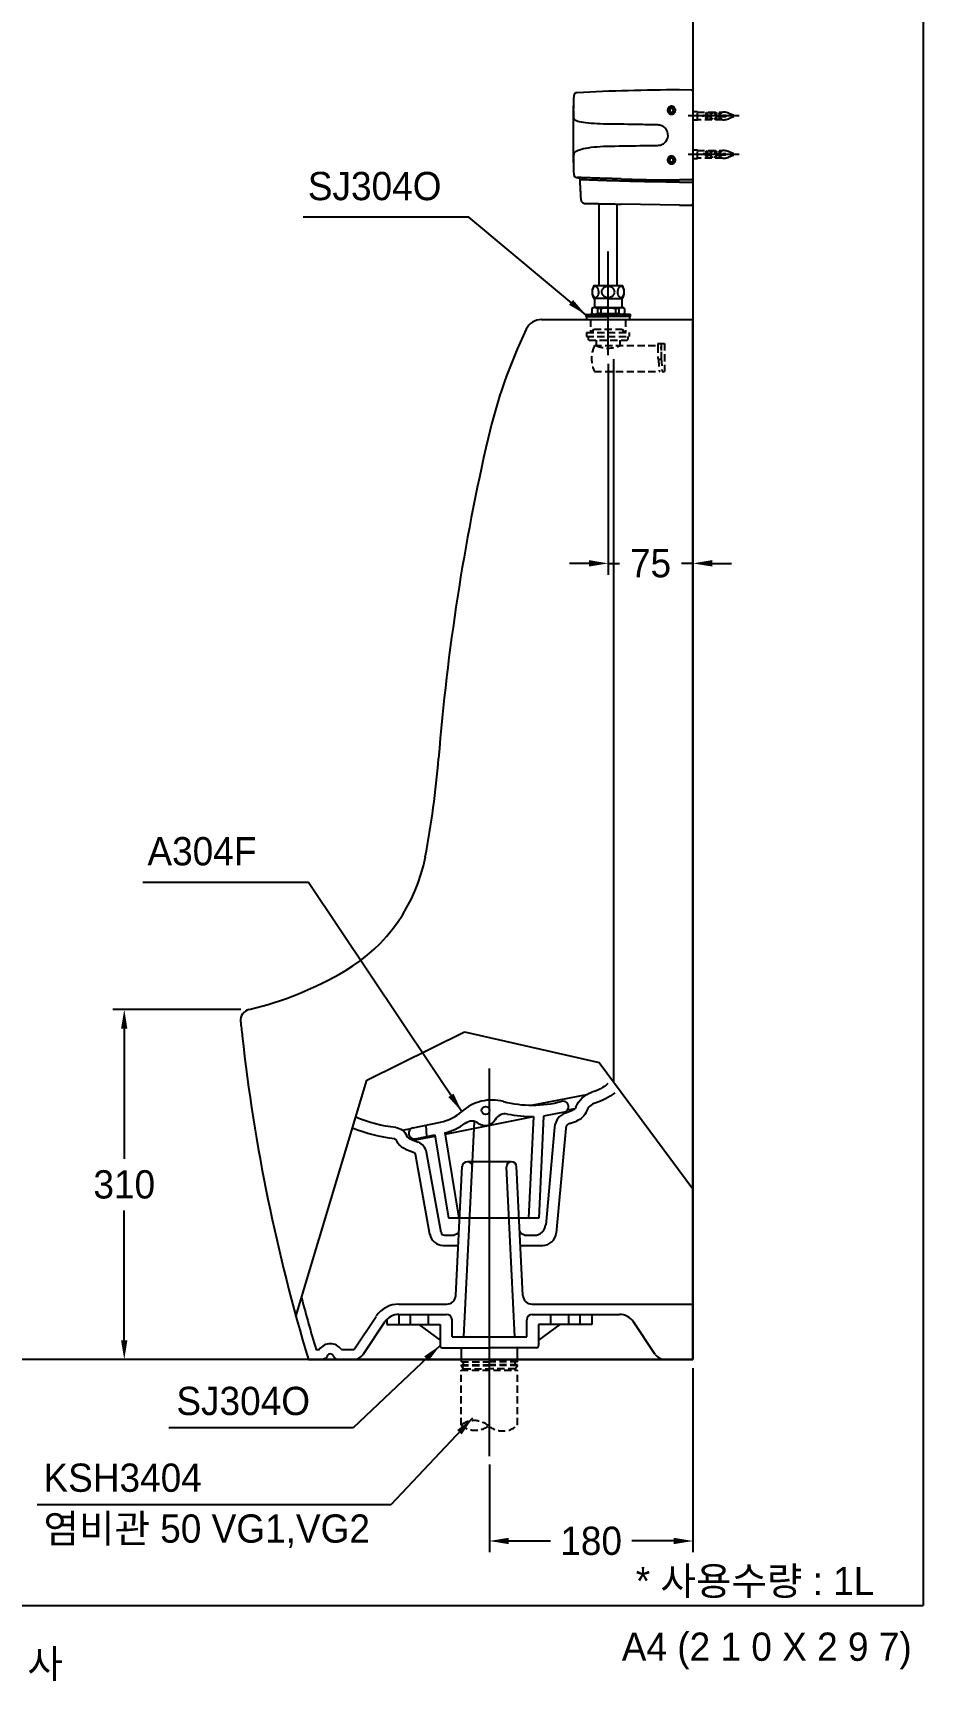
# Model space of a CAD drawing. Header units: millimetres. Extents: x 0 to 3700, y -67 to 2530.
# Drawn here: x 1013 to 1800, y -67 to 1391 of the extents above; entities that cross this region are included whole.
import ezdxf
from ezdxf.enums import TextEntityAlignment as Align
from ezdxf.lldxf.tags import DXFTag

# ---------------------------------------------------------------- set-up
doc = ezdxf.new("R2010")
doc.units = ezdxf.units.MM
doc.linetypes.add('DASHED2', pattern=[9.525, 6.35, -3.175])
for name, color, linetype in [('TEXT', 7, 'Continuous'), ('내부선 및 부속', 4, 'Continuous'), ('도각라인', 255, 'Continuous'), ('외형선', 3, 'Continuous'), ('점선', 6, 'DASHED2'), ('중심선', 1, 'DASHED'), ('치수선', 7, 'Continuous')]:
    doc.layers.add(name, color=color, linetype=linetype)
doc.styles.add('____', font='')
doc.styles.add('타이틀', font='H2GTRM.TTF', dxfattribs={"height": 25})
doc.styles.get('____').set_extended_font_data('굴림')
tags = doc.linetypes.add('DASHDOT', pattern=[70, 31, -13, 13, -13]).pattern_tags.tags
tags[10:11] = [DXFTag(74, 4), DXFTag(75, 0), DXFTag(340, '0'), DXFTag(46, 0.0), DXFTag(50, 0.0), DXFTag(44, 0.0), DXFTag(45, 0.0)]
tags[8:9] = [DXFTag(74, 4), DXFTag(75, 0), DXFTag(340, '0'), DXFTag(46, 0.0), DXFTag(50, 0.0), DXFTag(44, 0.0), DXFTag(45, 0.0)]
tags[6:7] = [DXFTag(74, 4), DXFTag(75, 0), DXFTag(340, '0'), DXFTag(46, 0.0), DXFTag(50, 0.0), DXFTag(44, 0.0), DXFTag(45, 0.0)]
tags[4:5] = [DXFTag(74, 4), DXFTag(75, 0), DXFTag(340, '0'), DXFTag(46, 0.0), DXFTag(50, 0.0), DXFTag(44, 0.0), DXFTag(45, 0.0)]
tags = doc.linetypes.add('DASHED', pattern=[25.72, 12.86, -12.86]).pattern_tags.tags
tags[6:7] = [DXFTag(74, 4), DXFTag(75, 0), DXFTag(340, '0'), DXFTag(46, 0.0), DXFTag(50, 0.0), DXFTag(44, 0.0), DXFTag(45, 0.0)]
tags[4:5] = [DXFTag(74, 4), DXFTag(75, 0), DXFTag(340, '0'), DXFTag(46, 0.0), DXFTag(50, 0.0), DXFTag(44, 0.0), DXFTag(45, 0.0)]
doc.dimstyles.new('MSADIM', dxfattribs={"dimtxt": 33, "dimasz": 17, "dimexe": 10, "dimexo": 7.5, "dimgap": 10, "dimtad": 0, "dimtih": 1, "dimtoh": 1, "dimdec": 0, "dimzin": 1, "dimdsep": 46, "dimtxsty": '____', "dimcen": 11.25, "dimadec": 0, "dimazin": 0, "dimtfac": 1, "dimtdec": 0, "dimtix": 1, "dimtmove": 0, "dimatfit": 3, "dimfxl": 0, "dimtolj": 1, "dimtzin": 1, "dimarcsym": 0})

# ---------------------------------------------------------------- blocks, each defined once
blk = doc.blocks.new('*D1')
at = {"layer": '치수선', "color": 0, "linetype": 'Continuous', "lineweight": -2}
for p, q in [((1196.8, 527.2), (1083.8, 527.2)), ((1093.8, 510.2), (1093.8, 395.2)), ((1093.8, 234.5), (1093.8, 349.5)), ((1249.1, 217.5), (1083.8, 217.5))]:
    blk.add_line(p, q, dxfattribs=at)
at = {"layer": '치수선', "color": 0, "linetype": 'Continuous'}
for points in [[(1091, 510.2), (1096.6, 510.2), (1093.8, 527.2)], [(1091, 234.5), (1096.6, 234.5), (1093.8, 217.5)]]:
    blk.add_solid(points, dxfattribs=at)
at = {"layer": '치수선', "color": 0, "linetype": 'Continuous', "insert": (1093.8, 372.3), "char_height": 25, "attachment_point": 5, "style": '____'}
blk.add_mtext('\\A1;310', dxfattribs=at)
blk = doc.blocks.new('*D2')
at = {"layer": '치수선', "color": 0, "linetype": 'Continuous', "lineweight": -2}
for p, q in [((1596.6, 210), (1596.6, 47)), ((1416.6, 124.6), (1416.6, 47)), ((1433.6, 57), (1470.7, 57)), ((1579.6, 57), (1542.5, 57))]:
    blk.add_line(p, q, dxfattribs=at)
at = {"layer": '치수선', "color": 0, "linetype": 'Continuous'}
for points in [[(1433.6, 59.8), (1433.6, 54.2), (1416.6, 57)], [(1579.6, 59.8), (1579.6, 54.2), (1596.6, 57)]]:
    blk.add_solid(points, dxfattribs=at)
at = {"layer": '치수선', "color": 0, "linetype": 'Continuous', "insert": (1506.6, 57), "char_height": 25, "attachment_point": 5, "style": '____'}
blk.add_mtext('\\A1;180', dxfattribs=at)
blk = doc.blocks.new('*D6')
at = {"layer": '치수선', "color": 0, "linetype": 'Continuous', "lineweight": -2}
for p, q in [((1521.6, 1098.4), (1521.6, 911.8)), ((1596.6, 1060.4), (1596.6, 911.8)), ((1504.6, 921.8), (1487.6, 921.8)), ((1521.6, 921.8), (1531.8, 921.8)), ((1596.6, 921.8), (1586.5, 921.8)), ((1613.6, 921.8), (1630.6, 921.8))]:
    blk.add_line(p, q, dxfattribs=at)
at = {"layer": '치수선', "color": 0, "linetype": 'Continuous'}
for points in [[(1504.6, 924.7), (1504.6, 919), (1521.6, 921.8)], [(1613.6, 924.7), (1613.6, 919), (1596.6, 921.8)]]:
    blk.add_solid(points, dxfattribs=at)
at = {"layer": '치수선', "color": 0, "linetype": 'Continuous', "insert": (1559.1, 921.8), "char_height": 25, "attachment_point": 5, "style": '____'}
blk.add_mtext('\\A1;75', dxfattribs=at)

msp = doc.modelspace()

# ---------------------------------------------------------------- linework, layer by layer
at = {"layer": '내부선 및 부속', "linetype": 'Continuous'}
for p, q in [((1595.6, 1340.4), (1584.6, 1340.6)), ((1595.6, 1261.2), (1584.6, 1261)), ((1584.6, 1259.1), (1595.6, 1259.1)), ((1513.7, 1167.6), (1513.7, 1240)), ((1529.5, 1167.6), (1529.5, 1239.7)), ((1584.6, 1238.6), (1533.1, 1239.6)), ((1584.6, 1238.6), (1595.6, 1238.8)), ((1509.2, 1167.6), (1534, 1167.6)), ((1509.3, 1156.1), (1509.2, 1156.1)), ((1513.1, 1156.1), (1509.3, 1156.1)), ((1509.6, 1156.1), (1509.6, 1148.1)), ((1521.6, 1156.1), (1513.1, 1156.1)), ((1521.6, 1156.1), (1530.1, 1156.1)), ((1530.1, 1156.1), (1534, 1156.1)), ((1533.6, 1156.1), (1533.6, 1148.1)), ((1534, 1156.1), (1534, 1156.1)), ((1502.6, 1142.1), (1506.1, 1142.1)), ((1502.6, 1140.1), (1521.6, 1140.1)), ((1502.6, 1140.1), (1502.6, 1137.5)), ((1506.2, 1142.1), (1521.6, 1142.1)), ((1507.1, 1147.2), (1508.6, 1148.1)), ((1507.1, 1147.2), (1507.1, 1143.1)), ((1521.6, 1148.1), (1508.6, 1148.1)), ((1512.1, 1147.1), (1512.1, 1145.1)), ((1512.1, 1145.1), (1512.1, 1143.1)), ((1515.1, 1147.1), (1515.1, 1145.1)), ((1515.1, 1145.1), (1515.1, 1143.1)), ((1521.6, 1148.1), (1534.6, 1148.1)), ((1537, 1142.1), (1521.6, 1142.1)), ((1540.6, 1140.1), (1521.6, 1140.1)), ((1528.1, 1147.1), (1528.1, 1145.1)), ((1528.1, 1145.1), (1528.1, 1143.1)), ((1531.1, 1147.1), (1531.1, 1145.1)), ((1531.1, 1145.1), (1531.1, 1143.1)), ((1536.1, 1147.2), (1534.6, 1148.1)), ((1536.1, 1147.2), (1536.1, 1143.1)), ((1540.6, 1142.1), (1537.1, 1142.1)), ((1540.6, 1140.1), (1540.6, 1137.5)), ((1526.6, 462.8), (1526.6, 1102.5)), ((1308.3, 464.6), (1394.7, 507.3)), ((1394.7, 507.3), (1513.7, 480.3)), ((1513.7, 480.3), (1596.6, 368.5)), ((1245.6, 255.6), (1308.3, 464.6)), ((1453.8, 442.5), (1502.9, 452.1)), ((1484.2, 435.8), (1490.2, 438)), ((1485.8, 438.3), (1492.5, 439.7)), ((1349.2, 422.6), (1373.4, 427.4)), ((1361.3, 414.8), (1360.8, 424.9)), ((1377.6, 417), (1455.6, 432.4)), ((1394.1, 237.5), (1403.5, 428.1)), ((1455.6, 432.5), (1451.3, 342.5)), ((1464.6, 432.9), (1460.3, 342.5)), ((1482.6, 436.2), (1464.6, 432.9)), ((1474.3, 423), (1466.4, 336.5)), ((1487.5, 426.4), (1493.6, 428.5)), ((1339.7, 420.4), (1347.5, 421.9)), ((1346.3, 412.8), (1353.7, 409.9)), ((1349.6, 411.5), (1368.4, 415.2)), ((1351.2, 412.8), (1368.3, 416.2)), ((1368.3, 416.2), (1380.6, 342.5)), ((1377.2, 418), (1389.6, 342.5)), ((1484.2, 422.1), (1475.8, 329.4)), ((1342.6, 403.5), (1350, 400.6)), ((1364.1, 328.1), (1351.2, 399.1)), ((1373.9, 329.9), (1361.1, 400.9)), ((1386.9, 274.1), (1392.6, 388.5)), ((1435.7, 392.5), (1397.5, 392.5)), ((1439.1, 237.5), (1431.7, 388)), ((1446.3, 274.1), (1440.7, 388.5)), ((1460.3, 342.5), (1380.6, 342.5)), ((1376.9, 327.5), (1385.5, 327.5)), ((1388.1, 328.7), (1385.5, 327.5)), ((1447.7, 327.5), (1445.1, 328.8)), ((1447.7, 327.5), (1456.4, 327.5)), ((1375.8, 318.5), (1389.1, 318.5)), ((1444.1, 318.5), (1463.8, 318.5)), ((1336.6, 266.5), (1378.9, 266.5)), ((1454.3, 266.5), (1596.6, 266.5)), ((1297.5, 226.9), (1316.6, 255.7)), ((1304.9, 221.9), (1324.1, 250.8)), ((1326.1, 253.2), (1326.1, 248.5)), ((1326.1, 248.5), (1373.1, 248.5)), ((1336.6, 257.5), (1378.6, 257.5)), ((1336.6, 257.5), (1336.6, 248.5)), ((1346.6, 257.5), (1346.6, 248.5)), ((1354.2, 248.5), (1373.1, 234.6)), ((1362.6, 257.5), (1362.6, 248.5)), ((1373.1, 248.5), (1373.1, 230)), ((1383.6, 237.5), (1383.6, 252.5)), ((1449.6, 237.5), (1449.6, 252.5)), ((1449.6, 237.5), (1449.6, 252.5)), ((1454.3, 257.5), (1454.6, 257.5)), ((1454.6, 257.5), (1531.6, 257.5)), ((1460.1, 248.5), (1460.1, 230)), ((1479, 248.5), (1460.1, 234.6)), ((1507.1, 248.5), (1460.1, 248.5)), ((1470.6, 257.5), (1470.6, 248.5)), ((1486.6, 257.5), (1486.6, 248.5)), ((1496.6, 257.5), (1496.6, 248.5)), ((1507.1, 257.5), (1507.1, 248.5)), ((1563.3, 221.9), (1544.1, 250.8)), ((1383.6, 237.5), (1449.6, 237.5)), ((1390.3, 237.5), (1442.9, 237.5)), ((1263.3, 226.5), (1266.3, 226.5)), ((1285.8, 226.5), (1296.6, 226.5)), ((1375.1, 228), (1416.6, 228)), ((1391.9, 217.5), (1391.9, 228)), ((1458.1, 228), (1416.6, 228)), ((1441.4, 217.5), (1441.4, 228))]:
    msp.add_line(p, q, dxfattribs=at)
at = {"layer": '내부선 및 부속', "linetype": 'Continuous', "flags": 128}
for points in [[(1493.2, 440.9, -0.230024), (1507.3, 453.9)], [(1521.4, 461.6, -0.10144), (1507.3, 453.9)], [(1527.4, 453.5, -0.098404), (1510.2, 444.3)], [(1493.2, 440.9, -0.217737), (1490.2, 438)], [(1333.9, 422.7, -0.070648), (1298.5, 431.8, -0.070648)], [(1489.5, 427.1, -0.001957), (1489.5, 427.1)], [(1502.5, 437.2, -0.217736), (1493.6, 428.5)], [(1332.8, 412.8, -0.068825), (1295.6, 422.2, -0.068825)], [(1332.8, 412.8, -0.270915), (1334.4, 411.6, -0.270915)], [(1333.9, 422.7, -0.270915), (1343.6, 415.5)], [(1342.6, 403.5, -0.199559), (1334.4, 411.6, -0.199559)], [(1346.3, 412.8, -0.199559), (1343.6, 415.5)], [(1273.3, 220.6, -0.306023), (1268.6, 217.5)], [(1278.8, 220.6, 0.306023), (1283.4, 217.5)]]:
    msp.add_lwpolyline(points, format="xyb", dxfattribs=at)
at = {"layer": '내부선 및 부속', "linetype": 'Continuous'}
msp.add_circle((1413.3, 437.9), 3.5, dxfattribs=at)
for centre, radius, start, end in [((2490.6, 1300.6), 1000, 178.0203, 178.51), ((1594.6, -668.7), 2009.4, 90.2851, 92.8677), ((1595.6, 1339.4), 1, 0, 89), ((2490.6, 1300.6), 1000, 178.51, 181.3928), ((1577.6, 1322.6), 1.7, 0, 180), ((1577.6, 1322.6), 1.7, 180, 0), ((2490.6, 1300.6), 1000, 181.3928, 181.9797), ((1577.6, 1278.6), 1.7, 0, 180), ((1577.6, 1278.6), 1.7, 180, 0), ((1594.6, 3270), 2009.4, 267.1323, 267.1474), ((1595.6, 1239.8), 1, 271, 0), ((1517.4, 1161.8), 9.98, 144.4985, 179.7412), ((1510.6, 1164.3), 2.45, 123.7796, 126.5029), ((1510.6, 1164.3), 2.43, 121.0338, 123.7796), ((1510.5, 1164.5), 2.22, 118.2566, 121.0338), ((1510.5, 1164.5), 2.24, 115.501, 118.2566), ((1510.4, 1164.7), 2.05, 109.4756, 112.4868), ((1510.4, 1164.7), 2.05, 112.4868, 115.501), ((1510.4, 1164.8), 1.88, 101.5065, 109.4756), ((1510.4, 1164.9), 1.82, 95.0293, 101.5065), ((1510.4, 1164.9), 1.76, 90.016, 95.0293), ((1510.4, 1165), 1.74, 84.9386, 90.016), ((1510.4, 1164.9), 1.84, 78.5255, 84.9386), ((1510.3, 1164.8), 1.86, 72.1223, 78.5255), ((1510.3, 1164.7), 2, 69.0286, 72.1223), ((1510.3, 1164.7), 2.01, 65.9633, 69.0286), ((1510.2, 1164.5), 2.18, 63.1331, 65.9633), ((1510.2, 1164.5), 2.19, 60.3146, 63.1331), ((1510.1, 1164.4), 2.37, 57.6025, 60.3146), ((1510.1, 1164.4), 2.4, 54.8137, 57.6025), ((1524.5, 1150.5), 16.6, 106.5393, 108.597), ((1521.2, 1162), 4.7, 84.3415, 106.5393), ((1522.1, 1162), 4.7, 73.4607, 95.6585), ((1518.7, 1150.5), 16.6, 71.403, 73.4607), ((1533.1, 1164.4), 2.4, 122.3975, 125.1863), ((1533.1, 1164.4), 2.37, 119.6854, 122.3975), ((1533, 1164.5), 2.19, 116.8669, 119.6854), ((1533, 1164.5), 2.18, 114.0367, 116.8669), ((1532.9, 1164.7), 2.01, 110.9714, 114.0367), ((1532.9, 1164.7), 2, 107.8777, 110.9714), ((1532.9, 1164.8), 1.86, 101.4745, 107.8777), ((1532.9, 1164.9), 1.84, 95.0614, 101.4745), ((1532.9, 1165), 1.74, 89.984, 95.0614), ((1532.9, 1164.9), 1.76, 84.9707, 89.984), ((1532.9, 1164.9), 1.82, 78.4935, 84.9707), ((1532.9, 1164.8), 1.88, 70.5244, 78.4935), ((1532.8, 1164.7), 2.05, 67.5132, 70.5244), ((1532.8, 1164.7), 2.05, 64.499, 67.5132), ((1532.7, 1164.5), 2.24, 61.7434, 64.499), ((1532.7, 1164.5), 2.22, 58.9662, 61.7434), ((1532.6, 1164.3), 2.43, 56.2204, 58.9662), ((1525.9, 1161.8), 9.98, 0.2588, 35.5015), ((1532.6, 1164.3), 2.45, 53.4971, 56.2204), ((1515.4, 1161.9), 7.92, 173.9343, 180), ((1517.4, 1161.8), 9.98, 179.7412, 214.8682), ((1515.3, 1161.9), 7.9, 180, 187.2704), ((1515, 1161.9), 7.51, 168.9112, 171.4208), ((1514.9, 1161.9), 7.5, 171.4208, 173.9343), ((1514.7, 1161.8), 7.27, 187.2704, 189.8646), ((1514.5, 1162), 7.07, 164.9843, 166.9091), ((1514.4, 1162), 6.97, 166.9091, 168.9112), ((1514.9, 1161.8), 7.49, 189.8646, 192.3805), ((1514.1, 1161.7), 6.68, 192.3805, 194.4161), ((1513.9, 1162.2), 6.42, 162.8643, 164.9843), ((1514.4, 1161.7), 6.97, 194.4161, 196.3678), ((1513.6, 1161.5), 6.16, 196.3678, 198.5776), ((1513.3, 1162.4), 5.81, 159.2896, 160.7636), ((1513.9, 1162.2), 6.48, 160.7636, 162.8643), ((1514, 1161.6), 6.53, 198.5776, 199.928), ((1512.9, 1162.6), 5.38, 156.2849, 157.8768), ((1513.6, 1162.3), 6.07, 157.8768, 159.2896), ((1513.2, 1161.3), 5.64, 199.928, 201.4477), ((1513.5, 1161.5), 6.01, 201.4477, 202.8734), ((1513.1, 1162.5), 5.59, 154.752, 156.2849), ((1512.8, 1161.2), 5.23, 202.8734, 204.5122), ((1513.1, 1161.3), 5.54, 204.5122, 206.059), ((1512.7, 1162.6), 5.16, 151.4953, 153.0383), ((1512.6, 1162.7), 5, 153.0383, 154.752), ((1512.5, 1161), 4.86, 206.059, 207.7612), ((1512.2, 1162.9), 4.55, 149.7429, 151.4953), ((1512.6, 1161.1), 5.07, 207.7612, 209.3321), ((1512.1, 1160.8), 4.4, 209.3321, 211.1405), ((1511.8, 1163.2), 4.14, 146.1063, 148.0311), ((1512.3, 1162.9), 4.65, 148.0311, 149.7429), ((1512.2, 1160.9), 4.57, 211.1405, 212.8821), ((1511.9, 1163.1), 4.22, 144.2195, 146.1063), ((1511.7, 1160.6), 4.02, 212.8821, 214.8644), ((1511.9, 1160.6), 4.16, 214.8644, 216.7001), ((1511.5, 1163.4), 3.76, 142.2769, 144.2195), ((1511.4, 1160.3), 3.63, 216.7001, 218.714), ((1511.2, 1163.6), 3.37, 138.1754, 140.3432), ((1511.5, 1163.4), 3.78, 140.3432, 142.2769), ((1511.5, 1160.4), 3.7, 218.714, 220.6881), ((1511.2, 1163.6), 3.38, 136.0104, 138.1754), ((1511.2, 1160.1), 3.26, 220.6881, 222.9305), ((1511, 1163.9), 3.04, 133.6072, 136.0104), ((1511.2, 1160.1), 3.31, 222.9305, 225.1382), ((1511, 1163.9), 3.04, 131.4113, 133.6072), ((1510.9, 1159.8), 2.95, 225.1382, 227.5134), ((1511, 1159.9), 2.98, 227.5134, 229.757), ((1510.8, 1164.1), 2.73, 128.9645, 131.4113), ((1510.7, 1159.6), 2.64, 229.757, 232.2874), ((1510.8, 1164.1), 2.71, 126.5029, 128.9645), ((1510.7, 1159.6), 2.66, 232.2874, 234.8025), ((1510.6, 1159.4), 2.38, 234.8025, 237.6137), ((1510.6, 1159.4), 2.39, 237.6137, 240.3034), ((1510.5, 1159.2), 2.17, 240.3034, 243.1442), ((1510.5, 1159.2), 2.2, 243.1442, 245.9522), ((1510.4, 1159.1), 2, 245.9522, 249.0398), ((1510.4, 1159.1), 2.01, 249.0398, 252.1112), ((1510.4, 1158.9), 1.85, 252.1112, 258.5367), ((1510.4, 1158.9), 1.84, 258.5367, 264.9275), ((1510.4, 1158.8), 1.73, 264.9275, 270.0272), ((1510.4, 1158.8), 1.75, 270.0049, 275.0405), ((1510.4, 1158.9), 1.82, 275.0405, 281.4954), ((1510.3, 1158.9), 1.88, 281.4954, 289.4868), ((1510.3, 1159.1), 2.07, 289.4868, 292.4756), ((1510.3, 1159.1), 2.03, 292.4756, 295.5122), ((1510.2, 1159.3), 2.26, 295.5122, 298.2455), ((1510.2, 1159.3), 2.21, 298.2455, 301.045), ((1510.1, 1159.5), 2.45, 301.045, 303.7684), ((1510, 1164.2), 2.63, 52.2762, 54.8137), ((1510.1, 1159.4), 2.43, 303.7684, 306.5141), ((1510, 1164.1), 2.66, 49.7682, 52.2762), ((1509.9, 1159.7), 2.74, 306.5141, 308.9533), ((1509.9, 1159.7), 2.71, 308.9533, 311.4225), ((1509.8, 1163.9), 2.95, 47.5022, 49.7682), ((1509.7, 1159.9), 3.07, 311.4225, 313.596), ((1509.8, 1163.9), 2.97, 45.1494, 47.5022), ((1509.7, 1159.9), 3.01, 313.596, 316.0216), ((1509.6, 1163.7), 3.28, 42.9193, 45.1494), ((1509.5, 1160.2), 3.41, 316.0216, 318.1642), ((1509.5, 1163.7), 3.29, 40.6993, 42.9193), ((1509.3, 1163.4), 3.66, 38.7029, 40.6993), ((1509.5, 1160.1), 3.34, 318.1642, 320.3543), ((1509.3, 1163.4), 3.67, 36.7112, 38.7029), ((1509.1, 1160.4), 3.82, 320.3543, 322.2657), ((1508.9, 1163.2), 4.11, 34.8532, 36.7112), ((1507.8, 1161.4), 5.48, 322.4236, 4.714), ((1508.9, 1163.2), 4.06, 32.8933, 34.8532), ((1508.6, 1163), 4.51, 31.1293, 32.8933), ((1508.6, 1163), 4.46, 29.3433, 31.1293), ((1508.1, 1162.7), 5, 27.75, 29.3433), ((1508.2, 1162.8), 4.92, 26.0701, 27.75), ((1507.7, 1162.5), 5.46, 24.501, 26.0701), ((1507.9, 1162.6), 5.3, 22.8846, 24.501), ((1507.3, 1162.3), 5.92, 21.4365, 22.8846), ((1507.5, 1162.4), 5.72, 19.9392, 21.4365), ((1506.8, 1162.2), 6.43, 18.5664, 19.9392), ((1507, 1162.2), 6.22, 16.379, 18.5664), ((1506.4, 1162.1), 6.89, 14.4049, 16.379), ((1506.5, 1162.1), 6.76, 12.3917, 14.4049), ((1505.8, 1161.9), 7.43, 9.8534, 12.3917), ((1505.9, 1162), 7.33, 7.2815, 9.8534), ((1505.4, 1161.9), 7.88, 359.9888, 7.2815), ((1519.5, 1162), 3.73, 153.456, 184.8193), ((1520.9, 1162.1), 5.12, 184.8193, 193.3233), ((1519.1, 1161.6), 3.26, 193.3233, 203.8384), ((1524.2, 1163.9), 8.9, 203.8384, 206.0789), ((1529.1, 1157.2), 14.4, 152.0646, 153.456), ((1519.1, 1161.4), 3.16, 206.0789, 214.0116), ((1518.9, 1162.6), 2.91, 143.4377, 152.0646), ((1525.1, 1165.5), 10.4, 214.0116, 215.968), ((1530.9, 1153.7), 17.8, 142.2774, 143.4377), ((1519.2, 1161.2), 3.12, 215.968, 222.6004), ((1519, 1162.9), 2.83, 134.959, 142.2774), ((1524, 1165.5), 9.58, 222.6004, 225.3187), ((1526.7, 1155.1), 13.8, 133.0398, 134.959), ((1519.6, 1161.1), 3.36, 225.3187, 231.6966), ((1519.4, 1163), 3.03, 125.9791, 133.0398), ((1526.5, 1169.9), 14.5, 231.6966, 233.171), ((1527.4, 1152), 16.6, 124.3462, 125.9791), ((1519.9, 1161.1), 3.55, 233.171, 239.3391), ((1519.9, 1163), 3.23, 117.5143, 124.3462), ((1521.6, 1164), 6.92, 239.3391, 269.8436), ((1527.5, 1148.3), 19.9, 116.1187, 117.5143), ((1520.4, 1162.7), 3.77, 108.597, 116.1187), ((1521.6, 1164), 6.92, 270.1564, 300.6609), ((1522.8, 1162.7), 3.77, 63.8813, 71.403), ((1515.7, 1148.3), 19.9, 62.4857, 63.8813), ((1523.4, 1163), 3.23, 55.6538, 62.4857), ((1523.3, 1161.1), 3.55, 300.6609, 306.829), ((1515.8, 1152), 16.6, 54.0209, 55.6538), ((1516.7, 1169.9), 14.5, 306.829, 308.3034), ((1523.8, 1163), 3.03, 46.9602, 54.0209), ((1523.7, 1161.1), 3.36, 308.3034, 314.6813), ((1516.5, 1155.1), 13.8, 45.041, 46.9602), ((1519.3, 1165.5), 9.58, 314.6813, 317.3996), ((1524.2, 1162.9), 2.83, 37.7226, 45.041), ((1524, 1161.2), 3.12, 317.3996, 324.032), ((1512.3, 1153.7), 17.8, 36.5623, 37.7226), ((1518.1, 1165.5), 10.4, 324.032, 325.9884), ((1524.3, 1162.6), 2.91, 27.9354, 36.5623), ((1524.1, 1161.4), 3.16, 325.9884, 333.9211), ((1514.2, 1157.2), 14.4, 26.544, 27.9354), ((1519, 1163.9), 8.9, 333.9211, 336.1616), ((1523.7, 1162), 3.73, 355.1807, 26.544), ((1524.2, 1161.6), 3.26, 336.1616, 346.6767), ((1522.3, 1162.1), 5.12, 346.6767, 355.1807), ((1535.4, 1161.4), 5.48, 175.286, 217.5764), ((1537.3, 1162), 7.33, 170.1466, 172.7185), ((1537.8, 1161.9), 7.88, 172.7185, 180.0112), ((1536.7, 1162.1), 6.76, 165.5951, 167.6083), ((1537.4, 1161.9), 7.43, 167.6083, 170.1466), ((1536.9, 1162.1), 6.89, 163.621, 165.5951), ((1536.4, 1162.2), 6.43, 160.0608, 161.4336), ((1536.2, 1162.2), 6.22, 161.4336, 163.621), ((1535.9, 1162.3), 5.92, 157.1154, 158.5635), ((1535.8, 1162.4), 5.72, 158.5635, 160.0608), ((1535.5, 1162.5), 5.46, 153.9299, 155.499), ((1535.4, 1162.6), 5.3, 155.499, 157.1154), ((1535, 1162.8), 4.92, 152.25, 153.9299), ((1534.6, 1163), 4.46, 148.8707, 150.6567), ((1535.1, 1162.7), 5, 150.6567, 152.25), ((1534.7, 1163), 4.51, 147.1067, 148.8707), ((1534.3, 1163.2), 4.06, 145.1468, 147.1067), ((1534, 1163.4), 3.67, 141.2971, 143.2888), ((1534.3, 1163.2), 4.11, 143.2888, 145.1468), ((1534, 1163.4), 3.66, 139.3007, 141.2971), ((1534.1, 1160.4), 3.82, 217.7343, 219.6457), ((1533.7, 1163.7), 3.29, 137.0807, 139.3007), ((1533.7, 1160.1), 3.34, 219.6457, 221.8358), ((1533.8, 1160.2), 3.41, 221.8358, 223.9784), ((1533.7, 1163.7), 3.28, 134.8506, 137.0807), ((1533.5, 1159.9), 3.01, 223.9784, 226.404), ((1533.5, 1163.9), 2.97, 132.4978, 134.8506), ((1533.5, 1159.9), 3.07, 226.404, 228.5775), ((1533.3, 1164.1), 2.66, 127.7238, 130.2318), ((1533.5, 1163.9), 2.95, 130.2318, 132.4978), ((1533.3, 1159.7), 2.71, 228.5775, 231.0467), ((1533.2, 1164.2), 2.63, 125.1863, 127.7238), ((1533.3, 1159.7), 2.74, 231.0467, 233.4859), ((1533.1, 1159.4), 2.43, 233.4859, 236.2316), ((1533.1, 1159.5), 2.45, 236.2316, 238.955), ((1533, 1159.3), 2.21, 238.955, 241.7545), ((1533, 1159.3), 2.26, 241.7545, 244.4878), ((1532.9, 1159.1), 2.03, 244.4878, 247.5244), ((1533, 1159.1), 2.07, 247.5244, 250.5132), ((1532.9, 1158.9), 1.88, 250.5132, 258.5046), ((1532.9, 1158.9), 1.82, 258.5046, 264.9595), ((1532.9, 1158.8), 1.75, 264.9595, 269.9951), ((1532.9, 1158.8), 1.73, 269.9728, 275.0725), ((1532.9, 1158.9), 1.84, 275.0725, 281.4633), ((1532.9, 1158.9), 1.85, 281.4633, 287.8888), ((1532.8, 1159.1), 2.01, 287.8888, 290.9602), ((1532.8, 1159.1), 2, 290.9602, 294.0478), ((1532.7, 1159.2), 2.2, 294.0478, 296.8558), ((1532.8, 1159.2), 2.17, 296.8558, 299.6966), ((1532.6, 1159.4), 2.39, 299.6966, 302.3863), ((1532.7, 1159.4), 2.38, 302.3863, 305.1975), ((1532.5, 1159.6), 2.66, 305.1975, 307.7126), ((1532.5, 1164.1), 2.71, 51.0355, 53.4971), ((1525.9, 1161.8), 9.98, 325.1318, 0.2588), ((1532.5, 1159.6), 2.64, 307.7126, 310.243), ((1532.4, 1164.1), 2.73, 48.5887, 51.0355), ((1532.2, 1163.9), 3.04, 46.3928, 48.5887), ((1532.3, 1159.9), 2.98, 310.243, 312.4866), ((1532.2, 1163.9), 3.04, 43.9896, 46.3928), ((1532.3, 1159.8), 2.95, 312.4866, 314.8618), ((1532, 1163.6), 3.38, 41.8246, 43.9896), ((1532, 1160.1), 3.31, 314.8618, 317.0695), ((1532, 1163.6), 3.37, 39.6568, 41.8246), ((1532.1, 1160.1), 3.26, 317.0695, 319.3119), ((1531.7, 1163.4), 3.78, 37.7231, 39.6568), ((1531.8, 1160.3), 3.63, 321.286, 323.2999), ((1531.7, 1160.4), 3.7, 319.3119, 321.286), ((1531.7, 1163.4), 3.76, 35.7805, 37.7231), ((1531.4, 1160.6), 4.16, 323.2999, 325.1356), ((1531.3, 1163.1), 4.22, 33.8937, 35.7805), ((1531.4, 1163.2), 4.14, 31.9689, 33.8937), ((1531.5, 1160.6), 4.02, 325.1356, 327.1179), ((1531, 1162.9), 4.65, 30.2571, 31.9689), ((1531.2, 1160.8), 4.4, 328.8595, 330.6679), ((1531, 1160.9), 4.57, 327.1179, 328.8595), ((1531.1, 1162.9), 4.55, 28.5047, 30.2571), ((1530.5, 1162.6), 5.16, 26.9617, 28.5047), ((1530.6, 1161.1), 5.07, 330.6679, 332.2388), ((1530.7, 1162.7), 5, 25.248, 26.9617), ((1530.2, 1161.3), 5.54, 333.941, 335.4878), ((1530.8, 1161), 4.86, 332.2388, 333.941), ((1530.1, 1162.5), 5.59, 23.7151, 25.248), ((1530.3, 1162.6), 5.38, 22.1232, 23.7151), ((1530.5, 1161.2), 5.23, 335.4878, 337.1266), ((1529.7, 1162.3), 6.07, 20.7104, 22.1232), ((1530.1, 1161.3), 5.64, 338.5523, 340.072), ((1529.7, 1161.5), 6.01, 337.1266, 338.5523), ((1529.9, 1162.4), 5.81, 19.2364, 20.7104), ((1529.3, 1162.2), 6.48, 17.1357, 19.2364), ((1529.6, 1161.5), 6.16, 341.4224, 343.6322), ((1529.2, 1161.6), 6.53, 340.072, 341.4224), ((1529.3, 1162.2), 6.42, 15.0157, 17.1357), ((1528.7, 1162), 7.07, 13.0909, 15.0157), ((1528.8, 1161.7), 6.97, 343.6322, 345.5839), ((1528.8, 1162), 6.97, 11.0888, 13.0909), ((1528.3, 1161.8), 7.49, 347.6195, 350.1354), ((1529.1, 1161.7), 6.68, 345.5839, 347.6195), ((1528.3, 1161.9), 7.51, 8.5792, 11.0888), ((1528.3, 1161.9), 7.5, 6.0657, 8.5792), ((1527.9, 1161.9), 7.92, 0, 6.0657), ((1527.9, 1161.9), 7.9, 352.7296, 0), ((1528.5, 1161.8), 7.27, 350.1354, 352.7296), ((1502.6, 1141.1), 1, 90, 180), ((1502.6, 1141.1), 1, 180, 270), ((1506.1, 1143.1), 1, 270, 275.4232), ((1506.1, 1143.1), 1, 275.4232, 0), ((1509.6, 1145.8), 3.63, 226.537, 313.5656), ((1508.7, 1141.7), 6.43, 57.6144, 90.4948), ((1513.6, 1141.6), 5.72, 74.7919, 105.2081), ((1513.6, 1148.7), 5.72, 254.7919, 285.2081), ((1520.9, 1114.4), 33.2, 88.77, 100.0274), ((1520.9, 1175.9), 33.2, 259.9726, 271.23), ((1522.3, 1114.4), 33.2, 79.9726, 91.23), ((1522.3, 1175.9), 33.2, 268.77, 280.0274), ((1529.6, 1141.6), 5.72, 74.7919, 105.2081), ((1529.6, 1148.7), 5.72, 254.7919, 285.2081), ((1534.6, 1141.7), 6.43, 89.5052, 122.3856), ((1533.6, 1145.8), 3.63, 226.4344, 313.463), ((1537.1, 1143.1), 1, 180, 264.5768), ((1537.1, 1143.1), 1, 264.5768, 270), ((1540.6, 1141.1), 1, 0, 90), ((1540.6, 1141.1), 1, 270, 0), ((1418.9, 407.1), 40, 75.308, 131.884), ((1454.5, 542.5), 100, 255.308, 284.9992), ((1481.6, 441.1), 5, 280.6725, 104.9992), ((1513.7, 432.9), 12, 106.8547, 158.6709), ((1365.5, 466.7), 40, 281.2922, 311.884), ((1365.5, 466.7), 50, 283.4786, 306.4212), ((1401.2, 418.4), 10, 53.6822, 126.4212), ((1413, 434.5), 10, 233.6822, 331.4117), ((1430.6, 424.9), 10, 78.5179, 151.4117), ((1454.5, 542.5), 110, 258.5179, 270.592), ((1489.2, 421.7), 15, 109.5367, 174.8056), ((1489.2, 421.7), 5, 109.5367, 174.8056), ((1350.2, 417.7), 5, 101.2922, 281.2922), ((1349.2, 398.7), 12, 10.261, 68.1774), ((1349.2, 398.7), 2, 10.261, 68.1774), ((1397.1, 388), 4.5, 359.1449, 179.1449), ((1436.2, 388), 4.5, 0.8551, 180.8551), ((1456.4, 337.5), 10, 270, 354.8056), ((1375.8, 330.5), 12, 190.261, 270), ((1376.9, 330.5), 3, 190.261, 270), ((1386.7, 331.4), 3, 296.5651, 357.1734), ((1446.5, 331.4), 3, 182.8266, 243.4349), ((1463.8, 330.5), 12, 270, 354.8056), ((2793.3, 680.8), 1596, 194.8429, 196.5405), ((1336.6, 242.5), 24, 90, 146.3736), ((1378.9, 274.5), 8, 270, 357.1734), ((1454.3, 274.5), 8, 182.8266, 270), ((1336.6, 242.5), 15, 90, 146.3736), ((1378.6, 252.5), 5, 0, 90), ((1454.6, 252.5), 5, 90, 180), ((1531.6, 242.5), 15, 33.6264, 90), ((1276, 219.5), 12, 35.6413, 144.3587), ((1276, 219.5), 2.98, 21.9387, 158.0612), ((1296.6, 227.5), 10, 270, 326.3736), ((1375.1, 230), 2, 180, 270), ((1458.1, 230), 2, 270, 0), ((1571.6, 227.5), 10, 213.6264, 270)]:
    msp.add_arc(centre, radius, start, end, dxfattribs=at)
at = {"layer": '내부선 및 부속', "linetype": 'Continuous', "extrusion": (0, 0, -1)}
for centre, start, end in [((-1577.6, 1322.6), 0, 180), ((-1577.6, 1322.6), 180, 0), ((-1577.6, 1278.6), 0, 180), ((-1577.6, 1278.6), 180, 0)]:
    msp.add_arc(centre, 2.1, start, end, dxfattribs=at)
at = {"layer": '내부선 및 부속', "linetype": 'Continuous'}
for centre, ratio in [((1595.6, 1262.2), 0.999872), ((1595.6, 1259.1), 0.052336)]:
    msp.add_ellipse(centre, major_axis=(-1, 0), ratio=ratio, start_param=1.58825, end_param=3.141593, dxfattribs=at)
for points, knots in [([(1494.1, 1338.1), (1493.7, 1338.1), (1493, 1338), (1492, 1337.3), (1491.4, 1336.3), (1491.2, 1335.6), (1491.2, 1335.3)], [0, 0, 0, 0, 0.241166, 0.499983, 0.75881, 1, 1, 1, 1]), ([(1491.5, 1315), (1491.4, 1316.5), (1491.3, 1318.4), (1491.2, 1321.4), (1491.1, 1322.7), (1491, 1325.6), (1491, 1326.6), (1491, 1326.6), (1491, 1326.6), (1491, 1326.6)], [0, 0, 0, 0, 0.249951, 0.249951, 0.499902, 0.499902, 0.999805, 0.999805, 1, 1, 1, 1]), ([(1520.3, 1310.4), (1512.6, 1310.6), (1505.2, 1311), (1497.3, 1312.1), (1495.2, 1312.6), (1492.3, 1313.7), (1491.6, 1314.3), (1491.5, 1315)], [0, 0, 0, 0, 0.5, 0.5, 0.75, 0.75, 1, 1, 1, 1]), ([(1575.1, 1325.1), (1574.9, 1324.8), (1574.6, 1324.5), (1574.3, 1323.8), (1574.2, 1323.4), (1574.1, 1323), (1574.1, 1322.9), (1574.1, 1322.8), (1574.1, 1322.6)], [0, 0, 0, 0, 0.429873, 0.429873, 0.859731, 0.859731, 0.859731, 1, 1, 1, 1]), ([(1574.1, 1322.6), (1574.1, 1322.2), (1574.2, 1321.8), (1574.4, 1321.1), (1574.6, 1320.8), (1575.1, 1320.1), (1575.4, 1319.9), (1576.1, 1319.5), (1576.5, 1319.3), (1577.2, 1319.1), (1577.6, 1319.1), (1578.4, 1319.2), (1578.8, 1319.3), (1579.5, 1319.7), (1579.8, 1319.9), (1580.1, 1320.2)], [0, 0, 0, 0, 0.143403, 0.143403, 0.286807, 0.286807, 0.430186, 0.430186, 0.573492, 0.573492, 0.716717, 0.716717, 0.859876, 0.859876, 1, 1, 1, 1]), ([(1581.1, 1322.6), (1581.1, 1323), (1581, 1323.4), (1580.8, 1324.2), (1580.6, 1324.5), (1580.1, 1325.1), (1579.8, 1325.4), (1579.1, 1325.8), (1578.8, 1326), (1578, 1326.1), (1577.6, 1326.2), (1576.8, 1326.1), (1576.4, 1326), (1575.7, 1325.6), (1575.4, 1325.4), (1575.1, 1325.1)], [0, 0, 0, 0, 0.143372, 0.143372, 0.286744, 0.286744, 0.430111, 0.430111, 0.573399, 0.573399, 0.716565, 0.716565, 0.859633, 0.859633, 1, 1, 1, 1]), ([(1580.1, 1320.2), (1580.4, 1320.4), (1580.6, 1320.8), (1580.9, 1321.5), (1581.1, 1321.9), (1581.1, 1322.2), (1581.1, 1322.4), (1581.1, 1322.5), (1581.1, 1322.6)], [0, 0, 0, 0, 0.429407, 0.429407, 0.8588, 0.8588, 0.8588, 1, 1, 1, 1]), ([(1520.3, 1290.8), (1530.1, 1291.1), (1539.8, 1291.2), (1552.1, 1291.4), (1554.5, 1291.5), (1559.4, 1291.5), (1561.8, 1291.6), (1565.5, 1291.6), (1566.7, 1291.6), (1569.1, 1292.2), (1570.2, 1292.8), (1573.2, 1295.2), (1574.4, 1297.6), (1574.8, 1302.5), (1573.8, 1305), (1571.3, 1307.8), (1570.2, 1308.5), (1567.9, 1309.4), (1566.7, 1309.6), (1564.2, 1309.7), (1562.9, 1309.7), (1560.4, 1309.7), (1559.1, 1309.8), (1555.4, 1309.8), (1552.9, 1309.9), (1540.4, 1310.1), (1530.3, 1310.3), (1520.3, 1310.4)], [0, 0, 0, 0, 0.25, 0.25, 0.3125, 0.3125, 0.375, 0.375, 0.40625, 0.40625, 0.4375, 0.4375, 0.5, 0.5, 0.5625, 0.5625, 0.59375, 0.59375, 0.625, 0.625, 0.65625, 0.65625, 0.6875, 0.6875, 0.75, 0.75, 1, 1, 1, 1]), ([(1490.9, 1276.3), (1490.9, 1276.3), (1490.9, 1276.3), (1490.9, 1276.3), (1491.1, 1279.1), (1491.5, 1284.7)], [0, 0, 0, 0, 0.000217, 0.000217, 1, 1, 1, 1]), ([(1491.5, 1284.7), (1491.6, 1285.3), (1492.4, 1286), (1495.2, 1287.4), (1497.3, 1288.1), (1505.2, 1289.9), (1512.6, 1290.7), (1520.3, 1290.8)], [0, 0, 0, 0, 0.25, 0.25, 0.5, 0.5, 1, 1, 1, 1]), ([(1575.1, 1281.1), (1574.9, 1280.8), (1574.6, 1280.5), (1574.3, 1279.8), (1574.2, 1279.4), (1574.1, 1279), (1574.1, 1278.9), (1574.1, 1278.8), (1574.1, 1278.6)], [0, 0, 0, 0, 0.432812, 0.432812, 0.865615, 0.865615, 0.865615, 1, 1, 1, 1]), ([(1574.1, 1278.6), (1574.1, 1278.2), (1574.2, 1277.9), (1574.4, 1277.1), (1574.6, 1276.8), (1575.1, 1276.1), (1575.4, 1275.9), (1576.1, 1275.5), (1576.5, 1275.3), (1577.2, 1275.1), (1577.6, 1275.1), (1578.4, 1275.2), (1578.8, 1275.3), (1579.5, 1275.7), (1579.8, 1275.9), (1580.1, 1276.2)], [0, 0, 0, 0, 0.143059, 0.143059, 0.286121, 0.286121, 0.429124, 0.429124, 0.572015, 0.572015, 0.714821, 0.714821, 0.857614, 0.857614, 1, 1, 1, 1]), ([(1581.1, 1278.6), (1581.1, 1279), (1581, 1279.4), (1580.8, 1280.2), (1580.6, 1280.5), (1580.1, 1281.1), (1579.8, 1281.4), (1579.1, 1281.8), (1578.8, 1282), (1578, 1282.1), (1577.6, 1282.2), (1576.8, 1282.1), (1576.4, 1282), (1575.7, 1281.6), (1575.4, 1281.4), (1575.1, 1281.1)], [0, 0, 0, 0, 0.142985, 0.142985, 0.285974, 0.285974, 0.428894, 0.428894, 0.571728, 0.571728, 0.714518, 0.714518, 0.857315, 0.857315, 1, 1, 1, 1]), ([(1580.1, 1276.2), (1580.4, 1276.5), (1580.6, 1276.8), (1580.9, 1277.5), (1581.1, 1277.9), (1581.1, 1278.3), (1581.1, 1278.4), (1581.1, 1278.5), (1581.1, 1278.6)], [0, 0, 0, 0, 0.432463, 0.432463, 0.86492, 0.86492, 0.86492, 1, 1, 1, 1]), ([(1491.2, 1266), (1491.2, 1265.7), (1491.4, 1264.9), (1492, 1264), (1493, 1263.3), (1493.7, 1263.2), (1494.1, 1263.1)], [0, 0, 0, 0, 0.24119, 0.500017, 0.758834, 1, 1, 1, 1]), ([(1494.6, 1263.1), (1494.8, 1263.1), (1495.3, 1263), (1496, 1262.6), (1496.4, 1261.9), (1496.5, 1261.5), (1496.5, 1261.2)], [0, 0, 0, 0, 0.240869, 0.499469, 0.758361, 1, 1, 1, 1]), ([(1533.1, 1261.9), (1532.2, 1261.9), (1529.6, 1262), (1526, 1262.1), (1521.9, 1262.2), (1518.3, 1262.3), (1514.8, 1262.4), (1511.5, 1262.5), (1508.5, 1262.6), (1506.2, 1262.7), (1504.5, 1262.8), (1502.8, 1262.8), (1501, 1262.9), (1499.1, 1263), (1497.5, 1263), (1496.2, 1263.1), (1495.3, 1263.1), (1494.7, 1263.1), (1494.6, 1263.1), (1494.6, 1263.1)], [0, 0, 0, 0, 0.045669, 0.126242, 0.181857, 0.252096, 0.314761, 0.377108, 0.439394, 0.501979, 0.533295, 0.564518, 0.626627, 0.688762, 0.751085, 0.813191, 0.875205, 0.937626, 1, 1, 1, 1]), ([(1533.1, 1260), (1532, 1260), (1530.1, 1260.1), (1527.2, 1260.2), (1524.5, 1260.2), (1522, 1260.3), (1519.8, 1260.4), (1517.7, 1260.5), (1515.9, 1260.5), (1514.2, 1260.6), (1512.8, 1260.6), (1511.5, 1260.7), (1510.4, 1260.7), (1509.5, 1260.8), (1508.7, 1260.8), (1508.1, 1260.8), (1507.6, 1260.8), (1503.8, 1261), (1498.3, 1261.1), (1496.5, 1261.2), (1496.5, 1261.2)], [0, 0, 0, 0, 0.053507, 0.10407, 0.151685, 0.196349, 0.238059, 0.27682, 0.312633, 0.345499, 0.375415, 0.402379, 0.42639, 0.447448, 0.465552, 0.480703, 0.4929, 0.502144, 0.762414, 1, 1, 1, 1]), ([(1497.4, 1243.9), (1497.4, 1243.5), (1497.6, 1242.8), (1498.1, 1241.8), (1498.9, 1240.9), (1499.6, 1240.5), (1500, 1240.4)], [0, 0, 0, 0, 0.235233, 0.486738, 0.745161, 1, 1, 1, 1]), ([(1500, 1240.4), (1500, 1240.3), (1500.3, 1240.3), (1501.2, 1240.3), (1502.7, 1240.2), (1504.7, 1240.2), (1507.2, 1240.1), (1510.2, 1240.1), (1513.5, 1240), (1517.1, 1239.9), (1521, 1239.8), (1525.1, 1239.8), (1529.2, 1239.7), (1531.8, 1239.6), (1533.1, 1239.6)], [0, 0, 0, 0, 0.084991, 0.169975, 0.254677, 0.339468, 0.424031, 0.508193, 0.592768, 0.676811, 0.760637, 0.844799, 0.928313, 1, 1, 1, 1])]:
    msp.add_open_spline(points, degree=3, knots=knots, dxfattribs=at)
for points, degree in [([(1496.5, 1261.3), (1497.4, 1243.8)], 1), ([(1533.1, 1261.9), (1550.3, 1261.3), (1567.5, 1261), (1584.6, 1261)], 3), ([(1584.6, 1259.1), (1558.8, 1259.2), (1533.1, 1260)], 2)]:
    msp.add_open_spline(points, degree=degree, dxfattribs=at)
for p in [(1509.2, 1156.1), (1509.2, 1156.1), (1509.2, 1156.1), (1509.3, 1156.1), (1534, 1156.1), (1534, 1156.1), (1534, 1156.1), (1534, 1156.1)]:
    msp.add_point(p, dxfattribs=at)
at = {"layer": '도각라인', "color": 7}
for p in [(1800, 2530), (0, 0)]:
    msp.add_line(p, (1800, 0), dxfattribs=at)
at = {"layer": '외형선', "linetype": 'Continuous'}
for p, q in [((1596.6, 1607.4), (1596.6, 217.5)), ((1596.6, 217.5), (172, 217.5))]:
    msp.add_line(p, q, dxfattribs=at)
at = {"layer": '외형선'}
for p, q in [((1462.7, 1137.5), (1596.6, 1137.5)), ((1596.6, 217.5), (1596.6, 1137.5)), ((1256.6, 217.5), (1596.6, 217.5))]:
    msp.add_line(p, q, dxfattribs=at)
for centre, radius, start, end in [((1462.7, 1122.5), 15, 90, 154.5249), ((1873.4, 926.7), 470, 154.5249, 166.9691), ((3300.7, 596.4), 1935, 166.9691, 175.4678), ((579.2, 812.1), 795, 349.1299, 355.4678), ((1212.7, 690.5), 150, 300.6154, 349.1299), ((1133.7, 823.9), 305, 283.3776, 300.6154), ((1206.6, 517.5), 10, 103.3776, 186.2926), ((21096.1, 2710.7), 20020, 186.29101, 186.32843), ((2793.3, 680.8), 1605, 186.3284, 196.7803), ((1296.6, 227.5), 1, 270, 326.3736)]:
    msp.add_arc(centre, radius, start, end, dxfattribs=at)
at = {"layer": '점선'}
for p, q in [((1596.6, 1321.5), (1600.6, 1321.5)), ((1600.6, 1313.8), (1596.6, 1313.8)), ((1600.6, 1313.8), (1600.6, 1321.5)), ((1600.6, 1321), (1622.9, 1321)), ((1622.9, 1314.2), (1600.6, 1314.2)), ((1605.6, 1316.9), (1605.6, 1318.4)), ((1605.6, 1318.4), (1622.9, 1318.4)), ((1622.9, 1316.9), (1605.6, 1316.9)), ((1612.7, 1319.4), (1612.9, 1319.3)), ((1616.6, 1314.6), (1616.8, 1314.5)), ((1616.7, 1319.3), (1616.8, 1319.4)), ((1622.9, 1318.4), (1625.6, 1318.4)), ((1625.6, 1316.9), (1622.9, 1316.9)), ((1625.6, 1318.4), (1625.6, 1316.9)), ((1628.2, 1320.1), (1632.1, 1318.6)), ((1632.1, 1316.7), (1628.2, 1315.2)), ((1596.6, 1287.5), (1600.6, 1287.5)), ((1600.6, 1279.8), (1600.6, 1287.5)), ((1600.6, 1287), (1622.9, 1287)), ((1605.6, 1282.9), (1605.6, 1284.4)), ((1605.6, 1284.4), (1622.9, 1284.4)), ((1612.7, 1285.4), (1612.9, 1285.3)), ((1616.7, 1285.3), (1616.8, 1285.4)), ((1622.9, 1284.4), (1625.6, 1284.4)), ((1625.6, 1284.4), (1625.6, 1282.9)), ((1628.2, 1286.1), (1632.1, 1284.6)), ((1600.6, 1279.8), (1596.6, 1279.8)), ((1622.9, 1280.2), (1600.6, 1280.2)), ((1622.9, 1282.9), (1605.6, 1282.9)), ((1616.6, 1280.6), (1616.8, 1280.5)), ((1625.6, 1282.9), (1622.9, 1282.9)), ((1632.1, 1282.7), (1628.2, 1281.2)), ((1506, 1137.5), (1506, 1125.9)), ((1537, 1137.5), (1537, 1125.9)), ((1502.5, 1125.9), (1502.5, 1122.4)), ((1502.5, 1125.9), (1540.5, 1125.9)), ((1507.2, 1125.9), (1509, 1128.9)), ((1509, 1128.9), (1534, 1128.9)), ((1534, 1128.9), (1535.7, 1125.9)), ((1540.5, 1122.4), (1540.5, 1125.9)), ((1502.5, 1122.4), (1540.5, 1122.4)), ((1504.5, 1122.4), (1504, 1121.9)), ((1504, 1121.9), (1504, 1119.9)), ((1504.5, 1119.4), (1504, 1119.9)), ((1504.5, 1119.4), (1538.5, 1119.4)), ((1509.5, 1114.4), (1565.5, 1114.4)), ((1511, 1119.4), (1511, 1114.4)), ((1532, 1119.4), (1532, 1114.4)), ((1538.5, 1122.4), (1539, 1121.9)), ((1538.5, 1119.4), (1539, 1119.9)), ((1539, 1121.9), (1539, 1119.9)), ((1565.5, 1116.4), (1571.5, 1116.4)), ((1565.5, 1116.4), (1565.5, 1114.4)), ((1565.5, 1114.4), (1565.5, 1102.4)), ((1568.5, 1116.4), (1568.5, 1102.9)), ((1568.5, 1111.8), (1568.5, 1113.4)), ((1568.5, 1108.9), (1568.5, 1102.9)), ((1571.5, 1116.4), (1571.5, 1091.4)), ((1565.5, 1102.4), (1568.5, 1102.4)), ((1566, 1102.4), (1567, 1091.4)), ((1568.5, 1102.9), (1569.3, 1091.4)), ((1509.5, 1091.4), (1567, 1091.4)), ((1569.3, 1091.4), (1571.5, 1091.4)), ((1391.6, 159.6), (1391.6, 208)), ((1391.6, 208), (1441.6, 208)), ((1391.9, 215.6), (1391.9, 217.5)), ((1391.9, 215.6), (1416.6, 215.6)), ((1391.9, 212.3), (1391.9, 212.8)), ((1391.9, 212.8), (1416.6, 212.8)), ((1393.8, 209.3), (1391.9, 212.3)), ((1391.9, 212.3), (1416.6, 212.3)), ((1393.8, 212.8), (1393.8, 215.6)), ((1393.8, 208), (1393.8, 209.3)), ((1393.8, 209.3), (1416.6, 209.3)), ((1441.4, 215.6), (1416.6, 215.6)), ((1441.4, 212.8), (1416.6, 212.8)), ((1441.4, 212.3), (1416.6, 212.3)), ((1439.5, 209.3), (1416.6, 209.3)), ((1439.5, 212.8), (1439.5, 215.6)), ((1439.5, 209.3), (1441.4, 212.3)), ((1439.5, 208), (1439.5, 209.3)), ((1441.4, 215.6), (1441.4, 217.5)), ((1441.4, 212.3), (1441.4, 212.8)), ((1441.6, 159.6), (1441.6, 208))]:
    msp.add_line(p, q, dxfattribs=at)
for centre in [(1608.9, 1320), (1608.9, 1315.2), (1612.8, 1320), (1612.8, 1315.2), (1616.7, 1320), (1616.7, 1315.2), (1620.6, 1320), (1620.6, 1315.2), (1608.9, 1286), (1612.8, 1286), (1616.7, 1286), (1620.6, 1286), (1608.9, 1281.2), (1612.8, 1281.2), (1616.7, 1281.2), (1620.6, 1281.2)]:
    msp.add_circle(centre, 0.7, dxfattribs=at)
for centre, radius, start, end in [((1622.9, 1306), 15, 69.3045, 90), ((1622.9, 1329.2), 15, 270, 290.6954), ((1631.8, 1317.6), 1, 290.6954, 69.3045), ((1622.9, 1272), 15, 69.3045, 90), ((1631.8, 1283.6), 1, 290.6954, 69.3045), ((1622.9, 1295.2), 15, 270, 290.6954), ((1534.7, 1102.9), 27.7, 155.4705, 204.5295), ((1521.5, 1140.9), 28.6, 248.4314, 291.5686), ((1403.3, 144.2), 19.3, 49.3138, 127.2304), ((1404.2, 174.3), 19.4, 229.4164, 307.1277), ((1428.4, 173.4), 19.1, 229.3138, 313.9513)]:
    msp.add_arc(centre, radius, start, end, dxfattribs=at)
at = {"layer": '중심선', "linetype": 'DASHDOT'}
for p, q in [((1637.4, 1317.6), (1592.5, 1317.6)), ((1637.4, 1283.6), (1592.5, 1283.6)), ((1521.6, 1105.9), (1521.6, 1197.6)), ((1416.6, 132.1), (1416.6, 475))]:
    msp.add_line(p, q, dxfattribs=at)

# ---------------------------------------------------------------- texts
at = {"layer": 'TEXT', "style": '타이틀'}
for s, p in [('* 사용수량 : 1L', (1651.5, 21.6)), ('계  림  주  식  회  사', (900, -51.7))]:
    msp.add_text(s, height=25, dxfattribs=at).set_placement(p, align=Align.MIDDLE_CENTER)
msp.add_text('A4 (2 1 0 X 2 9 7)', height=25, dxfattribs=at).set_placement((1790, -36.5), align=Align.MIDDLE_RIGHT)
at = {"layer": 'TEXT', "char_height": 25, "width": 380.447, "attachment_point": 1, "line_spacing_factor": 0.963855, "style": '타이틀'}
for s, insert in [('\\A1;SJ304O', (1256.1, 1268.1)), ('\\A1;A304F', (1114.3, 679.7)), ('\\A1;SJ304O', (1139.9, 193.4)), ('\\A1;KSH3404', (1022.4, 125.5)), ('\\A1;염비관 50 VG1,VG2', (1022.4, 80.5))]:
    msp.add_mtext(s, dxfattribs=dict(at, insert=insert))

# ---------------------------------------------------------------- dimensions: what is measured, and where the dimension line sits
at = {"layer": '치수선', "linetype": 'Continuous'}
dim = msp.add_linear_dim(base=(1596.6, 921.8), p1=(1521.6, 1105.9), p2=(1596.6, 1067.9), dimstyle='MSADIM', override={"dimtxt": 25}, dxfattribs=at)
dim.commit()
dim.dimension.update_dxf_attribs({"geometry": '*D6', "text_midpoint": (1559.1, 921.8), "dimtype": 160})
dim = msp.add_linear_dim(base=(1093.8, 527.2), p1=(1256.6, 217.5), p2=(1204.3, 527.2), angle=90, dimstyle='MSADIM', override={"dimtxt": 25}, dxfattribs=at)
dim.commit()
dim.dimension.update_dxf_attribs({"geometry": '*D1', "text_midpoint": (1093.8, 372.3)})
dim = msp.add_linear_dim(base=(1416.6, 57), p1=(1596.6, 217.5), p2=(1416.6, 132.1), dimstyle='MSADIM', override={"dimtxt": 25}, dxfattribs=at)
dim.commit()
dim.dimension.update_dxf_attribs({"geometry": '*D2', "text_midpoint": (1506.6, 57)})

# ---------------------------------------------------------------- leaders
for points in [[(1501.9, 1141.8), (1398.5, 1228), (1251.9, 1228)], [(1392.1, 437.1), (1256.7, 639.6), (1110.1, 639.6)], [(1373.2, 230), (1296.1, 157), (1133.1, 157)], [(1401.8, 165.6), (1329.5, 89), (1016.7, 89)]]:
    msp.add_leader(points, dimstyle='MSADIM', override={"dimtxt": 25}, dxfattribs=at)

doc.saveas('drawing.dxf')
